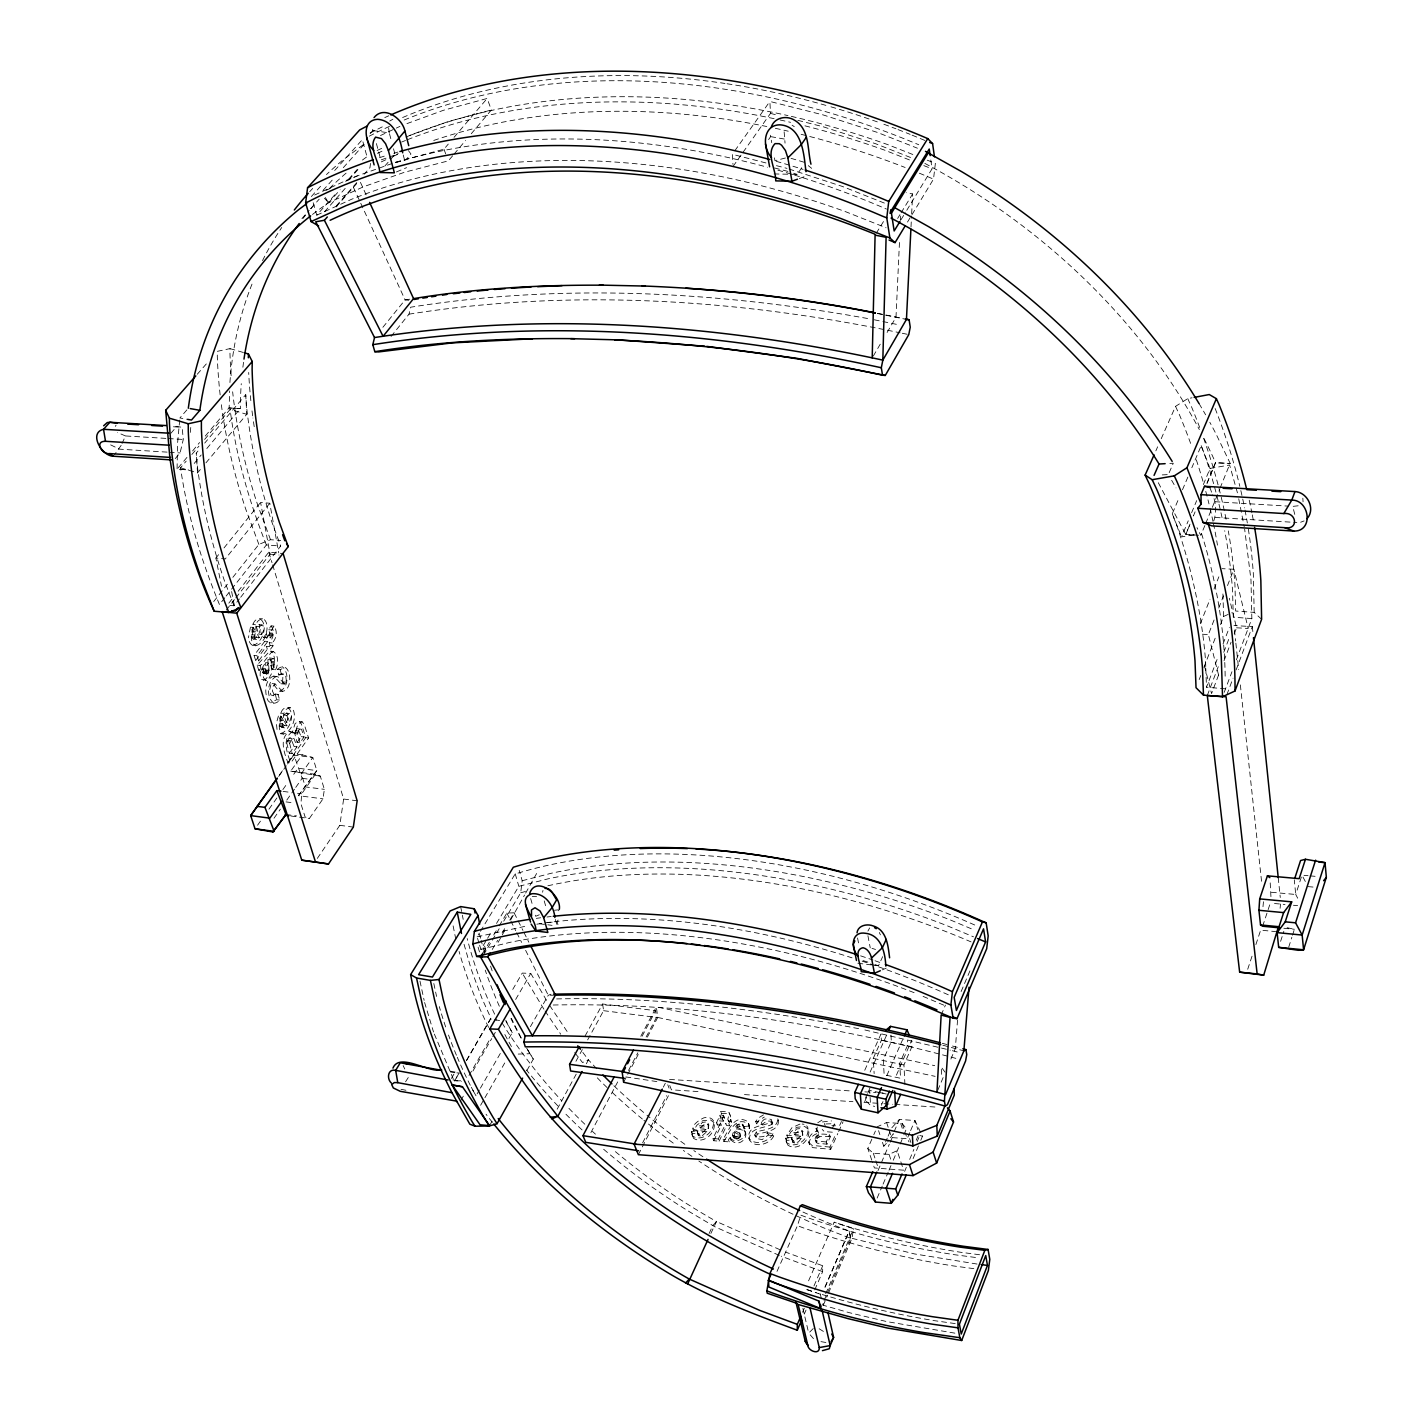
<?xml version="1.0" encoding="UTF-8"?>
<svg xmlns="http://www.w3.org/2000/svg" width="1423" height="1423" viewBox="0 0 1423 1423"><rect width="100%" height="100%" fill="white"/><g stroke="black" fill="none" stroke-linecap="round" stroke-linejoin="round"><path stroke-width="0.75" stroke-dasharray="5 3.75" d="M220.156 394.936A694.886 533.714 29.4 0 1 217.292 356.284L217.328 351.339L230.01 348.617L229.975 353.704A683.36 525.745 29.4 0 0 231.415 379.105M730.977 1139.787C740.422 1150.94 755.88 1129.257 736.563 1129.115L735.744 1126.909L737.061 1124.793L740.903 1123.868L742.931 1124.544L744.176 1128.777L749.476 1128.279L747.769 1121.591C734.001 1113.48 728.683 1130.627 723.062 1139.307L723.898 1141.495L729.234 1141.886L730.977 1139.787L730.159 1137.582L728.416 1139.698L723.062 1139.307M749.476 1128.279L748.711 1123.441M814.774 1289.843L822.636 1271.664L822.725 1265.759L785.674 1252.133M799.993 1124.045L791.971 1127.674L786.83 1135.198L800.598 1136.194L801.38 1138.4L798.356 1141.975L794.603 1143.043L792.736 1142.171L791.597 1137.706L785.727 1138.204L787.862 1145.124C798.819 1152.79 814.668 1136.461 806.699 1125.806M791.597 1137.706L792.736 1142.171M286.752 742.948L289.296 753.247L292.177 753.603L296.962 746.897L294.099 738.662L289.1 738.075L286.752 742.948L289.634 743.304L292.177 753.603M263.735 673.702L266.172 670.535L265.567 662.638L268.502 662.958L269.089 670.873L266.652 674.022L262.561 672.368L262.864 666.818L265.567 662.638M206.815 448.53L240.362 408.579L229.139 407.974L229.637 390.951M899.461 242.461L895.992 317.293L886.262 333.907M900.492 220.458L900.688 216.047M911.005 226.951L911.556 215.94M911.663 213.752L912.641 193.937L906.149 192.674M256.567 639.55L252.511 638.749L251.782 637.433L252.707 631.51L250.466 627.116L253.419 627.436L255.66 631.83L254.504 636.437L255.464 639.069L259.466 637.54C254.272 631.563 253.668 618.454 263.824 619.165C267.453 622.029 267.435 627.436 266.652 631.599C266.777 639.888 253.756 652.908 249.078 641.026M284.28 727.953L279.637 725.961L280.527 720.18L278.392 716.036L281.292 716.374L283.426 720.518L282.305 725.054L283.23 727.544L287.072 725.855C282.039 720.002 281.629 707.64 291.306 707.8C294.276 709.917 294.525 714.15 294.33 717.494C294.223 725.001 285.614 740.067 277.752 731.422M697.217 1130.947L698.302 1135.341L701.913 1135.999L706.857 1131.641L706.021 1129.453C684.001 1133.153 694.566 1122.071 703.834 1117.855C707.782 1116.681 713.297 1117.766 713.955 1122.605C716.641 1132.993 702.998 1144.768 693.463 1138.258L691.489 1131.445L697.217 1130.947L698.302 1135.341M784.144 131.841L785.034 143.136M273.963 626.102L271.686 630.033L272.344 635.298L270.566 637.824L267.649 637.504L269.836 633.911L268.751 629.731L271.028 625.782L273.963 626.102C277.77 631.278 276.613 638.553 272.167 642.965L273.038 645.811L270.245 649.528L267.328 649.208L266.439 646.344L269.356 646.665L270.245 649.528M315.408 774.272L301.676 793.821L300.947 803.853L305.127 817.051L309.378 818.456L322.968 798.854L324.373 789.338L320.317 776.158L315.408 774.272L290.719 771.141L302.334 754.83L312.793 757.463L316.831 770.59L298.421 795.67L322.968 798.854M957.554 1020.042L955.331 1048.555L949.479 1062.447M295.13 733.112L292.249 732.756L295.023 723.773L297.905 721.461L302.121 721.799L304.237 724.414L308.578 737.986L290.754 762.959L287.891 762.603C284.351 753.176 278.695 738.252 289.545 731.404L295.13 733.112L297.905 724.111L302.121 721.799M179.689 420.087L177.537 443.531L177.075 469.003L188.619 470.07M190.291 432.432L190.878 426.242M294.774 733.663L296.856 728.647L301.498 729.27L304.06 737.007L299.951 742.753L297.087 742.397L294.774 733.663L297.638 734.019L299.951 742.753M297.638 734.019L298.955 729.839L301.036 728.772M1262.984 906.718L1263.606 900.314M1270.935 896.615L1270.045 879.734M1280.095 908.301L1280.522 904.032M907.483 222.077L933.506 179.138L935.373 163.378L927.191 160.159M266.652 674.022L265.425 668.454L268.502 662.958M503.706 921.197L520.693 892.826L522.188 880.73L519.199 870.325M370.514 163.414L369.98 167.594L364.11 174.264M317.311 858.407L339.812 825.322L343.637 799.032L272.647 564.824M265.994 680.781L263.451 677.633L263.362 669.255L260.427 668.917L260.124 675.498L261.601 679.483L267.684 680.425L271.686 673.399L270.815 659.881L273.252 658.475L274.408 661.606L273.518 665.946L275.528 669.788L272.611 669.45L270.583 665.608L271.491 661.286L269.445 657.871L267.898 659.543L268.289 674.964L266.528 678.362L263.077 680.443M1303.059 501.821L1302.845 498.175M954.886 1333.155L886.991 1321.647L848.855 1312.575L823.277 1305.265L823.899 1301.476M767.548 1132.779L768.349 1134.985L762.194 1139.627L756.111 1138.4L757.161 1134.095C764.916 1132.317 781.885 1130.342 777.741 1118.3C778.025 1129.471 763.866 1129.471 756.342 1131.89L754.759 1134.931L756.68 1137.137L763.671 1136.568L767.548 1132.779L772.92 1133.686L773.721 1135.91C769.807 1144.999 751.913 1149.126 748.694 1137.831C747.698 1124.472 764.578 1126.642 771.853 1121.609L771.497 1119.634L768.295 1118.62L764.347 1119.243L761.269 1122.178L755.684 1121.555L758.157 1118.122L763.493 1114.867M749.512 1140.036C748.498 1126.678 765.378 1128.83 772.653 1123.814L772.031 1120.541M828.488 1293.098L851.968 1238.312L853.569 1228.76L834.163 1222.197L807.677 1282.906M266.172 694.815C264.874 688.181 266.563 678.397 273.767 676.067L280.936 683.751L282.519 683.093L282.91 676.245L281.309 673.719L278.783 674.982L277.289 669.433C292.035 656.43 295.255 696.487 278.552 690.795L273.287 684.054L270.886 684.516L269.498 690.706L270.886 694.975L274.995 696.114L278.214 694.388L279.477 700.045C276.329 705.239 267.506 703.905 266.884 697.519M273.767 676.067L278.019 676.85L284.653 684.107L286.325 680.55L285.81 676.565L284.209 674.057L281.309 673.719M289.634 743.304L292.764 738.021M175.207 458.633L180.081 452.923L183.282 439.458L182.144 427.291L172.681 425.939M542.572 892.221L542.999 890.442M391.04 336.468L409.006 314.163L410.678 307.208C562.868 282.964 718.917 291.466 870.076 318.948M732.774 1135.305L736.652 1136.728L739.907 1133.455L734.108 1130.289L732.543 1134.469C732.134 1139.734 739.835 1140.552 740.725 1135.661L734.926 1132.495L734.108 1130.289M723.293 1121.146L722.475 1118.958L718.473 1118.674L719.309 1120.862L723.293 1121.146L724.449 1118.514L723.951 1117.286L720.412 1117.215L719.593 1115.027L720.643 1111.399L728.594 1111.968L730.568 1116.166L728.629 1121.52L731.618 1121.733L729.643 1125.789L726.655 1125.575L725.837 1123.387L728.825 1123.601L729.643 1125.789M720.412 1117.215L721.479 1113.586L720.643 1111.399M817.247 1127.034L816.749 1130.68L818.599 1133.259C813.351 1134.078 808.211 1139.165 809.634 1144.75L812.835 1147.65L830.73 1149.304L837.791 1133.544M815.094 1138.685C816.606 1132.174 824.771 1134.433 829.538 1134.576L830.303 1136.799L826.994 1144.199L817.122 1143.185L815.094 1138.685L816.375 1142.687M802.768 1135.18L801.451 1128.421L796.613 1128.973L793.749 1132.37L794.532 1134.593L802.768 1135.18L802.359 1129.435M777.011 1271.362L797.449 1225.683L800.775 1215.135L805.685 1216.985A627.027 442.482 25.6 0 0 954.459 1254.712L977.316 1257.701M1288.669 947.291L1291.853 937.277M1292.493 935.267L1294.414 929.272L1285.147 927.298M1280.611 941.332L1283.848 931.3M1301.351 877.084L1295.73 894.48L1298.79 900.261M1247.704 969.259L1252.471 954.851M1255.886 944.57L1260.653 930.162L1275.648 931.603M1262.646 926.231L1270.294 903.125M708.316 1128.457L708.814 1124.988L707.142 1121.822L702.411 1122.373L699.493 1125.7L700.329 1127.888L708.316 1128.457L707.996 1122.8M867.905 931.122L869.649 927.938M278.392 716.036L276.4 723.186L277.04 729.59M281.292 716.374C279.015 721.568 277.272 731.28 283.551 734.143M1226.875 694.691L1233.047 678.184M1236.125 669.931L1252.329 626.6L1233.954 625.569M253.419 627.436C250.946 632.861 249.416 642.751 255.82 645.9M1224.225 692.325L1231.962 671.709M1236.356 659.898L1251.849 618.578L1250.977 579.873L1244.645 529.018M250.466 627.116L248.42 637.789M1207.291 695.509L1218.266 666.711M1223.762 652.303L1229.259 637.895M1218.568 675.089L1211.542 693.588L1204.481 665.875M1224.047 660.681L1231.073 642.182M1234.203 633.947L1236.551 627.792L1229.312 598.229M1225.488 688.821L1206.473 687.238L1218.301 656.323M1223.033 643.979L1229.347 627.49M1199.18 679.589L1200.763 675.516M1203.911 667.369L1216.505 634.783M1220.454 624.608L1223.602 616.461L1222.908 593.836M1218.604 675.16L1208.376 634.587L1214.762 618.24M1218.728 608.048L1223.513 595.792M1227.498 585.582L1233.866 569.253L1222.072 568.666M1200.354 623.683L1209.995 599.243M1214.032 589.051L1218.853 576.813M275.528 669.788C278.837 664.114 278.979 649.991 269.605 651.218L257.136 665.146L258.737 670.215L261.672 670.553L263.362 669.255M272.611 669.45C275.511 663.901 275.724 655.398 270.708 651.129M1213.801 520.818C1216.487 512.654 1216.274 502.746 1212.556 494.759M1204.872 525.567L1200.745 535.386L1196.992 527.648M1205.69 523.539L1219.724 489.227M1220.08 488.107L1230.148 463.258L1215.847 433.553A550.274 409.628 31.1 0 0 1209.817 422.293M1193.559 534.941L1181.552 536.898L1188.258 520.8M1191.62 512.742L1196.654 500.647M1203.36 484.549L1210.066 468.434L1201.19 445.666L1191.834 467.722M1194.324 535.048L1185.75 534.603L1189.984 524.162M1195.089 511.853L1193.399 515.962L1195.124 512.049M1207.024 483.144L1215.527 462.635A533.234 397.337 31.1 0 0 1203.413 437.341M1198.593 535.244L1185.733 534.408L1190.002 524.358M1207.042 483.34L1215.527 462.635L1230.148 463.453L1215.544 462.831M913.104 1158.607L919.916 1142.367M920.77 1140.339L922.478 1136.265L914.918 1120.488L899.389 1119.439L891.581 1128.048M916.199 1140.25L919.632 1132.121M937.775 1090.267L944.463 1074.365M904.637 1171.396L906.309 1167.394M909.671 1159.407L913.868 1149.428M917.23 1141.442L918.902 1137.457M801.38 1138.4L787.613 1137.422L790.939 1131.819L796.702 1127.301L804.795 1126.536L808.335 1129.222M909.777 1132.619L907.198 1138.685L909.066 1141.922M910.631 1130.591L914.918 1120.488L917.942 1129.844M1205.743 666.498L1205.53 660.29A698.906 498.335 34.1 0 0 1177.283 526.919L1172.267 513.81L1179.08 497.783M1182.477 489.761L1188.436 475.744M877.137 1198.077L882.224 1186.124M883.078 1184.132L888.165 1172.196M889.019 1170.204L892.399 1162.235M893.253 1160.243L903.427 1136.354M903.89 1134.771L906.415 1128.83L902.253 1123.583L886.6 1122.516L877.262 1126.785L873.811 1134.665M823.277 1305.265L827.635 1295.126M961.112 991.564L970.45 969.686M824.949 1287.121L849.104 1231.002L850.705 1238.437L825.287 1228.511A507.246 347.23 24.1 0 1 698.835 1161.043M825.109 1287.157L849.264 1231.02M893.324 1133.562L887.667 1141.922M894.195 1131.534L899.389 1119.439L902.431 1128.777M878.009 1170.578L889.286 1144.305M890.158 1142.295L893.626 1134.22M825.696 1293.738L853.569 1228.76M820.626 1308.591L823.045 1302.561M824.059 1300.569L850.545 1238.419M882.456 1142.349L883.754 1146.244L887.24 1138.151M888.112 1136.123L889.837 1132.085M941.154 1015.061L945.423 1005.136M802.572 1312.237L804.333 1308.199M813.974 1285.965L822.725 1265.759M804.28 1314.087L806.023 1310.049M1169.19 472.667L1173.281 463.204L1167.18 463.56M871.765 1160.154L867.799 1148.468L872.957 1136.639M904.921 1084.486L903.943 1064.955L911.912 1046.705L911.609 1040.409L895.654 1076.909M881.335 1105.28L882.989 1101.527M886.796 1075.646L902.573 1039.768M867.425 1093.682L864.793 1099.605L870.591 1105.511L874.718 1106.4M868.297 1091.726L870.04 1087.777M864.686 1101.687L867.994 1094.18M1155.867 450.842L1157.646 446.804M1161.221 438.711L1175.54 406.355L1187.743 398.618L1192.047 397.8M870.111 1072.088L886.956 1034.325M864.739 1070.274L880.997 1033.97L881.371 1040.249L873.242 1058.41L874.149 1073.582M838.681 1131.57L843.092 1121.715M826.994 1144.199L826.212 1141.975L829.538 1134.576M832.313 1128.403L834.465 1123.636L823.348 1124.045M830.73 1149.304L829.965 1147.08L836.137 1133.277M839.677 1125.397L841.438 1121.466M706.857 1131.641L693.499 1130.68L696.932 1125.166L702.695 1120.719L710.593 1119.972L713.955 1122.605M857.873 963.246L878.471 965.79L882.651 956.683M121.151 445.381L114.445 454.791M122.022 443.496L125.491 435.954L166.171 438.409M709.081 1233.51L712.852 1225.577L716.516 1221.539L781.618 1250.443M710.877 1233.439L716.516 1221.539A479.355 320.691 24.6 0 1 612.744 1149.393M302.334 754.83L294.525 753.87L287.553 764.009M734.926 1132.495L733.592 1137.511M718.473 1118.674L716.498 1122.729L720.483 1123.014L712.905 1138.56L713.741 1140.748L719.113 1141.157L718.277 1138.951L725.837 1123.387M728.629 1121.52L727.811 1119.332L729.43 1112.857M719.113 1141.157L726.655 1125.575M728.825 1123.601L730.799 1119.527L727.811 1119.332M713.741 1140.748L721.319 1125.202L717.317 1124.917L719.309 1120.862M722.475 1118.958L723.613 1115.525L719.593 1115.027M638.358 1154.693L668.419 1095.71M642.609 1142.918L666.693 1095.692M663.314 1087.154L665.324 1083.223M642.111 1036.246L655.612 1010.704L602.623 1003.998L584.497 1037.065M628.504 1070.47L637.824 1052.789M646.113 1037.065L656.483 1017.427L655.612 1010.704M623.594 1082.245L626.707 1076.357M627.739 1074.383L639.105 1052.807M647.376 1037.1L657.728 1017.463L656.359 1006.861L934.715 1065.649M640.795 1036.3L656.359 1006.861M590.901 1132.583L617.689 1081.925M586.329 1063.764L588.446 1059.868L581.758 1051.046M557.158 1109.193L576.19 1074.187M575.941 1061.273L582.327 1049.605M587.646 1039.875L603.601 1010.686L602.623 1003.998M498.121 942.346L501.305 936.672M502.355 934.769L506.588 927.191M510.821 919.632L524.589 895.014M525.638 893.128L537.289 872.299M489.565 1125.664L492.536 1120.381M526.901 1070.523L533.305 1059.121L530.103 1053.714L515.962 1054.141M530.423 1026.659L548.264 995.3L551.003 994.232M480.618 1105.28L483.838 1099.605M484.923 1097.72L506.463 1059.922M472.774 1090.125L476.011 1095.817L479.302 1090.071M480.405 1088.168L502.355 1049.889M508.936 1038.399L512.227 1032.671L507.691 1024.133A630.247 425.157 21.8 0 1 505.77 1020.184M515.66 999.462L530.743 973.385L522.241 973.101L511.426 991.706M460.821 1100.477L464.147 1094.714M557.941 924.648L557.105 921.695L559.026 918.404M469.003 1075.503L490.846 1037.634M472.898 1071.074L491.718 1038.577M492.82 1036.673L496.147 1030.928M873.295 356.07L880.855 343.139M451.376 1078.492L454.737 1072.746L460.945 1073.102M458.775 1073.636L454.382 1081.16L458.811 1073.742M466.477 1060.437L490.864 1018.05L481.988 998.501L471.191 969.276L463.987 944.072M466.513 1060.562L490.65 1018.993L496.68 1019.989M286.29 722.493L288.229 718.295L288.193 714.542L286.628 713.048L283.96 715.058L286.29 722.493L289.171 722.831L291.324 716.605L290.452 713.777L286.628 713.048M483.322 955.224L499.171 928.757M492.233 949.479L497.712 940.318M502.088 932.99L505.361 927.494M509.736 920.147L514.112 912.819L522.97 930.464M479.64 945.21L480.903 949.39L486.488 940.105M487.609 938.255L492.056 930.838M496.52 923.42L518.826 886.316L548.033 878.845A552.533 330.634 24.2 0 1 947.291 925.804L973.51 936.832M482.717 953.321L489.299 942.346M493.692 935.018L498.086 927.707M499.188 925.875L506.855 913.068L514.112 912.819M479 943.111L477.096 936.832L479.338 933.132M480.458 931.282L515.233 873.811L517.972 873.117A540.669 325.814 24.3 0 1 977.886 926.409M901.044 219.676L905.651 212.152M906.789 210.266L932.047 168.839L930.482 157.846M830.303 1136.799C825.553 1136.301 815.93 1134.593 815.948 1141.904M897.646 218.448L899.941 214.677M901.097 212.792L912.641 193.937M772.831 1122.747L771.053 1121.164L766.961 1120.915L762.07 1124.383L756.485 1123.743L758.957 1120.31L764.293 1117.073M261.654 634.551L263.646 630.318L262.97 625.266L259.039 624.501L256.265 626.44L258.701 634.231L261.654 634.551L259.217 626.76L261.992 624.822M876.248 233.247L884.394 220.085M258.701 634.231L260.943 627.934L259.039 624.501M736.563 1129.115L737.879 1126.998L741.721 1126.073L743.749 1126.749L744.176 1128.777M405.573 1081.765L409.593 1075.45M800.598 1136.194L795.67 1140.623L792.682 1140.552L791.579 1139.005M794.532 1134.593L799.121 1130.413L803.159 1131.641M706.021 1129.453L701.077 1133.811L697.466 1133.153M774.023 173.944L797.218 174.406L802.732 166.206M700.329 1127.888L704.936 1123.779L708.814 1124.988M772.92 1133.686C768.989 1142.1 754.154 1146.333 748.694 1137.831M115.281 426.366L116.099 425.175M281.398 727.615L284.191 725.499C278.552 718.579 279.228 705.719 290.167 707.569M768.598 139.579L770.661 136.626L770.377 131.627M298.421 795.67L316.831 770.59L298.03 768.224L291.697 777.118M273.999 818.225L280.384 809.153M286.788 800.1L294.454 789.214M295.735 787.399L302.138 778.328L293.921 755.115L312.793 757.463L301.267 773.738L305.376 786.901L324.373 789.338M733.094 166.384L741.828 154.022M743.073 152.243L770.501 113.395L769.879 101.442L823.294 114.961L877.244 132.375L917.426 148.205M734.819 150.767L769.879 101.442M257.563 825.233L261.352 819.879M268.947 809.189L277.787 796.72M282.857 789.605L286.646 784.251M287.891 762.603L305.732 737.648L301.391 724.058L299.257 721.461M279.513 774.841L283.266 769.594M288.264 762.603L294.525 753.87M278.659 776.46L286.29 765.787M289.296 753.247L294.099 746.541L290.612 737.754M297.087 742.397L301.196 736.652L297.567 728.309M253.614 639.229L256.531 637.219C250.715 629.784 251.142 616.942 262.65 618.863M258.63 660.895L257.012 655.736L267.755 641.524L266.563 637.664L269.374 633.964L266.439 633.644L263.629 637.344L264.838 641.204L254.059 655.416L255.695 660.557L258.63 660.895L270.121 645.491L269.232 642.645C273.696 638.233 274.852 630.958 271.028 625.782M255.695 660.557L266.439 646.344M229.868 605.433L234.03 605.771L239.366 598.941M240.7 597.233L280.687 546.041L271.829 521.921A705.897 543.533 28.3 0 1 246.481 405.84L245.734 394.669L204.716 443.087M226.239 610.129L234.457 599.634M235.827 597.891L270.068 554.152L260.587 502.408L269.783 503.244L278.748 552.871M228.818 603.156L232.821 598.069M238.157 591.256L268.805 552.16L283.124 553.547M224.816 597.749L219.462 604.562C201.337 560.662 187.285 514.895 180.543 467.811L186.2 461.141M226.168 596.041L266.368 544.973L280.687 546.041M213.699 601.573L227.378 584.248M232.856 577.329L258.879 544.404L270.512 539.708L280.722 540.455M269.783 503.244L225.243 558.972L215.887 558.047L221.508 586.258M215.887 558.047L218.591 554.668M224.016 547.926L260.587 502.408M382.876 327.29L405.093 299.897L413.559 298.617M180.543 467.811L197.512 472.898L200.323 469.554M205.944 462.849L246.713 414.306L245.734 394.669M194.222 463.436L201.177 454.986M197.512 472.898L196.232 453.101L199.06 449.775M452.639 155.783L448.334 160.87L404.559 172.236L363.505 186.769L328.606 202.76A544.689 396.199 31.3 0 0 310.659 215.887M454.079 154.093L465.534 140.521M471.28 133.726L491.344 109.98L487.182 98.454L443.442 110.282L406.017 123.961M186.929 457.423L177.146 469.163L188.565 469.91M192.603 450.966L199.576 442.535M205.25 436.078L229.085 407.796M191.874 454.471L198.953 446.128M204.61 439.44L230.099 409.415L246.713 414.306M395.541 162.258L443.958 149.184L448.281 144.097M454.044 137.337L487.182 98.454M186.911 409.86L179.885 417.971L187.605 419.358M170.867 433.303L177.003 426.206M723.898 1141.495C729.501 1132.833 734.802 1115.668 748.569 1123.796L749.512 1125.646M384.815 166.064L388.87 161.422M390.222 159.874L394.278 155.232L398.262 153.595M197.246 374.267L208.719 361.175M336.237 205.944L356.782 182.589M336.113 206.975L356.604 183.692M313.185 202.742L316.778 215.158L337.002 192.301M348.564 179.245L357.244 169.444M328.5 202.884L340.133 189.739M348.777 179.956L360.304 166.936M324.515 211.796L346.536 186.858M301.925 218.537L309.182 210.391M310.623 208.772L314.981 203.88M323.039 190.38L334.618 177.395M343.317 167.647L365.053 143.314L343.53 159.536A549.705 408.597 31.3 0 0 326.454 174.584M311.37 196.534L323.021 183.531M334.672 170.529L362.331 139.65L367.365 158.024M370.389 133.335L372.879 130.542L372.132 125.811M883.754 1146.244L886.369 1143.363M277.289 669.433L280.189 669.753L285.151 666.996M283.96 715.058L286.859 715.413L289.509 713.385M279.477 700.045L276.578 699.707L270.832 702.891M813.476 1338.616L808.691 1333.102L813.405 1328.388M389.724 121.044L392.873 119.247M817.727 1122.8L823.846 1118.923M278.783 674.982L284.209 674.057M278.214 694.388L275.315 694.05L272.078 695.776M282.679 691.453L275.013 683.894L272.914 686.526L272.398 691.044L274.995 696.114M258.737 670.215L260.427 668.917M257.136 665.146L260.071 665.466L262.188 663.954L271.099 652.659L273.625 651.449M292.427 731.742C281.576 738.608 287.233 753.514 290.754 762.959M380.492 135.523L399.916 126.398M377.095 150.5L383.89 147.352M867.799 1148.468L873.295 1153.235L889.073 1154.391L897.13 1150.638L903.605 1170.186L874.398 1167.945L872.424 1162.093M377.433 153.328L383.463 150.518M314.625 195.022L351.748 177.875L393.531 162.987M325.92 190.415L331.826 187.694M345.576 181.326L357.386 175.883M316.778 215.158L351.463 199.327A679.073 479.444 29.1 0 1 845.582 211.689L886.067 227.769M1223.602 616.461L1231.642 612.833M882.278 969.881L886.191 968.156M396.412 171.952L406.604 167.647M539.299 914.776L535.706 916.287L534.586 912.356M1300.64 522.241L1304.108 520.925M822.423 1121.947L831.548 1120.933M799.317 178.533L806.681 175.812M409.771 135.47L448.245 121.542L491.344 109.98M394.278 155.232L380.848 159.981L376.295 143.154M818.599 1133.259L817.816 1131.036C811.644 1131.836 806.272 1138.791 809.634 1144.75M395.736 162.542L405.822 159.91L410.945 153.986L408.419 150.607M785.443 157.989L774.966 160.728L773.881 154.698M522.188 880.73L551.359 873.242A551.501 330.865 24.2 0 1 949.959 919.792L974.097 929.948M477.096 936.832L528.378 925.608M480.903 949.39L510.483 942.239A564.237 327.77 24.4 0 1 917.212 993.894M279.78 691.133C288.691 687.754 289.243 672.261 282.252 666.676M1298.167 505.788L1292.724 506.392L1294.788 514.468M276.685 676.405C267.008 680.194 265.799 697.199 273.75 703.229M280.669 733.788C289.723 730.675 296.375 713.119 287.286 707.231M1210.066 468.434L1229.614 465.019L1237.903 494.475M536.809 924.203L545.258 922.815A552.195 323.074 24.5 0 1 852.039 957.839M409.006 314.163C571.886 288.282 739.177 299.168 900.101 332.822M721.479 1113.586L728.078 1113.533L730.248 1115.045M252.867 645.562C262.526 642.822 269.072 624.626 259.715 618.543M554.454 910.24L558.385 909.848L560.075 913.37M743.357 1126.589L748.658 1126.073M547.232 922.62L557.105 921.695M691.489 1131.445L692.325 1133.633L698.053 1133.135M785.727 1138.204L786.528 1140.41L792.398 1139.93M1162.235 474.908L1168.372 474.571M460.75 1080.804L454.133 1080.964L434.3 1033.952M555.415 995.175L548.264 995.3L525.585 950.262M556.624 998.928C646.113 996.9 735.549 1006.435 823.579 1021.927M553.209 1005.012C689.586 1002.272 825.767 1023.386 957.252 1058.748M532.255 896.615L536.578 896.65M229.139 407.974L240.362 408.579A532.327 395.701 31.4 0 1 241.27 383.676M1236.551 627.792L1248.184 628.45L1233.866 569.253M173.428 426.775L182.144 427.291M1202.346 634.231L1208.376 634.587M168.305 438.551L183.282 439.458M1215.011 501.714L1288.402 506.143M167.078 452.123L119.425 449.152L110.46 444.776M169.248 452.265L180.081 452.923M1215.171 517.438L1296.869 522.526M669.557 1079.434L851.505 1090.996M864.828 1091.85L875.91 1092.562M878.133 1092.704L884.786 1093.113M697.981 1091.548L671.425 1089.822L669.379 1084.557M744.46 1094.589L852.946 1101.669M864.01 1102.38L881.709 1103.536M883.932 1103.697L892.79 1104.266M894.996 1104.408L937.063 1107.147M831.868 1125.629L835.23 1125.878L834.465 1123.636M832.366 1132.21L824.291 1131.552L822.209 1129.417M699.493 1125.7L707.48 1126.269M793.749 1132.37L801.985 1132.957M826.212 1141.975L816.34 1140.961L815.166 1139.681M1261.614 619.307L1254.179 612.388L1235.662 611.018L1234.933 584.319A679.447 497.676 34.5 0 0 1228.298 530.904M712.905 1138.56L718.277 1138.951M829.965 1147.08L812.053 1145.426L808.833 1142.527M1251.849 618.578L1233.296 617.191L1232.549 590.474A681.03 497.748 34.4 0 0 1224.705 530.726M1304.002 875.341L1308.075 875.696M1310.103 875.874L1318.214 876.604M1308.039 886.618L1314.069 887.152M1271.362 892.257L1295.73 894.48L1294.29 879.823M1274.492 903.516L1285.005 904.477M1293.418 905.259L1297.634 905.651M1283.831 928.258L1294.414 929.272M270.068 554.152L279.139 555.023M408.775 300.271L405.093 299.897L352.762 185.879M825.891 1342.494L819.452 1341.373M252.44 624.163L255.393 624.484M256.265 626.44L259.217 626.76M268.751 629.731L271.686 630.033M269.908 632.915L272.825 633.235M252.707 631.51L255.66 631.83M269.836 633.911L272.771 634.231M269.427 634.978L272.344 635.298M251.622 634.694L254.575 635.014M251.551 636.117L254.504 636.437M263.629 637.344L266.563 637.664M256.531 637.219L259.466 637.54M251.782 637.433L254.735 637.753M264.838 641.204L267.755 641.524M269.232 642.645L272.167 642.965M270.121 645.491L273.038 645.811M254.059 655.416L257.012 655.736M269.445 657.871L273.252 658.475M267.898 659.543L270.815 659.881M271.491 661.286L274.408 661.606M271.526 662.567L274.443 662.905M271.242 663.954L274.159 664.292M270.583 665.608L273.518 665.946M262.49 668.134L265.425 668.454M262.312 669.646L265.247 669.984M266.172 670.535L269.089 670.873M262.33 671.14L265.265 671.478M265.852 671.745L268.769 672.083M262.561 672.368L268.218 673.097M263.042 673.31L267.435 673.844M283.124 681.866L286.023 682.204M282.519 683.093L285.418 683.431M280.936 683.751L284.653 684.107M272.113 683.574L275.013 683.894M280.295 713.065L283.177 713.403M280.527 720.18L283.426 720.518M279.495 723.311L282.377 723.667M279.424 724.698L282.305 725.054M284.191 725.499L287.072 725.855M279.637 725.961L282.537 726.317M296.856 728.647L299.719 728.985M295.344 730.782L298.207 731.137M294.917 732.187L297.781 732.543M301.196 736.652L304.06 737.007M305.732 737.648L308.578 737.986M289.1 738.075L291.964 738.43M287.499 740.28L290.381 740.636M287.001 741.614L289.883 741.97M294.099 746.541L296.962 746.897M539.459 923.776L545.756 924.559M547.855 924.808L552.053 925.341M320.317 776.158L290.719 771.141M302.138 778.328L309.912 779.324M603.601 1010.686L656.483 1017.427M343.637 799.032L357.155 800.793M283.07 791.419L289.278 792.22M297.549 793.287L301.676 793.821M286.023 801.896L294.561 803.017M873.242 1058.41L903.943 1064.955M979.575 1254.748L961.076 1252.329A652.374 463.916 25.6 0 1 845.137 1225.79L834.163 1222.197M285.987 814.525L296.607 815.93M290.879 816.002L309.378 818.456M339.812 825.322L353.331 827.119M977.05 1264.051L914.509 1253.93L851.968 1238.312M973.83 1268.64L953.072 1265.883A637.451 448.957 25.6 0 1 802.216 1227.48L797.449 1225.683M881.371 1040.249L911.912 1046.705M955.224 1323.603L934.306 1320.651A668.828 463.542 25.8 0 1 818.278 1293.329M372.879 130.542L389.262 132.89L391.378 140.824M289.545 731.404L292.249 732.756M625.871 1076.926L649.76 1080.502M651.93 1080.84L658.44 1081.818M125.491 435.954L117.451 432.485M802.163 1124.028L804.013 1124.312M768.349 1134.985L773.721 1135.91M494.688 1019.704L500.736 1020.753A479.355 320.691 24.6 0 0 561.765 1100.797M784.322 139.045L770.661 136.626L771.728 142.638M450.166 1071.145L456.641 1072.319M450.38 1071.946L454.737 1072.746M452.888 1079.879L461.586 1081.48M401.019 1089.342L407.423 1090.552M827.937 1022.763L860.541 1029.025M877.511 313.309L883.932 314.625M886.067 315.052L903.178 318.539M877.404 313.487L883.612 314.75M885.675 315.177L906.451 319.41M874.309 319.801L899.674 324.995M902.271 333.267L908.781 334.601M657.728 1017.463L935.142 1076.357M880.037 1092.668L869.666 1090.445L870.591 1105.511M882.118 1093.113L886.262 1094.02M864.882 1029.967L950.333 1050.174M770.501 113.395L778.915 115.53M797.858 120.332L823.081 126.736L875.519 143.687L912.605 158.309M791.046 158.327L804.475 162.347M765.965 162.951L732.329 154.289L732.97 164.374M776.478 165.673L787.008 168.376M774.574 167.967L788.271 171.489M942.239 1043.29L950.457 1045.478M952.521 1046.03L960.756 1048.217M942.862 1045.229L963.869 1050.832M952.378 1050.708L960.596 1052.895M823.419 1331.43L817.905 1327.979M230.01 348.617L244.311 352.762M919.756 1135.447L922.478 1136.265M871.997 948.358L875.536 949.461M863.085 960.596L871.232 963.14M789.054 169.035L842.274 186.413L885.533 203.542M793.643 173.25L797.218 174.406M806.894 1289.594L816.215 1292.689M807.019 1289.647L820.858 1294.396M735.744 1126.909L744.211 1130.2L745.865 1133.348M874.843 964.474L878.471 965.79M822.636 1271.664L781.263 1256.224M912.837 154.502L888.254 144.808A660.61 479.373 29.2 0 0 790.067 116.081M909.457 159.927L884.804 150.215A662.104 479.409 29.2 0 0 803.159 125.384M923.829 165.602L932.047 168.839M779.288 1255.406L714.755 1226.715L690.102 1212.147A496.129 332.52 24.5 0 1 601.289 1147.24M923.082 996.385L946.597 1006.346M792.095 125.206L794.301 126.683M808.3 165.637L811.661 168.341M817.816 1131.036L815.966 1128.457L816.749 1130.68M597.304 1077.834L600.257 1080.893A507.246 347.23 24.1 0 0 608.066 1088.506M324.373 198.188L328.606 202.76L325.298 197.495M404.772 1069.011L403.136 1065.596M574.679 1052.611L582.541 1062.536L588.446 1059.868A490.135 334.992 24.2 0 0 597.037 1068.993M945.05 1072.195L941.226 1067.019L941.652 1077.745M730.159 1137.582C734.215 1144.501 747.36 1138.702 745.047 1131.143M549.687 1005.492L568.4 1033.418M543.871 1009.174L522.241 973.101M545.08 1010.97L560.698 1034.219M526.563 1047.968L533.305 1059.121M527.595 1049.729L529.676 1053.251A621.46 419.091 21.8 0 1 527.488 1049.409M530.743 973.385L547.393 1001.845M785.905 1140.926L787.061 1142.918C796.773 1149.624 810.825 1137.617 807.553 1126.998M1158.304 482.717L1185.733 534.408M1171.645 480.28L1176.003 487.893M505.983 1021.323L512.227 1032.671M471.298 1087.243L476.011 1095.817M691.56 1134.113L692.627 1136.07C702.162 1142.562 715.822 1130.805 713.119 1120.417M1302.988 877.066L1306.012 882.794M506.855 913.068L509.825 918.938M510.804 920.894L515.731 930.678M516.727 932.634L521.654 942.435M523.949 932.439L528.858 942.239M777.741 1118.852L778.523 1120.506M1175.54 406.355L1179.703 415.391A671.478 490.615 34.4 0 1 1191.46 445.737M879.325 932.492L880.41 934.858M1187.743 398.618L1191.798 407.494A679.447 497.676 34.5 0 1 1199.891 428.021M360.446 182.357L366.849 196.392M1172.267 513.81L1181.552 536.898M667.761 1084.788L669.059 1088.133M699.262 1134.006L700.098 1136.194M698.159 1133.74L699.013 1135.928M692.663 1128.492L693.499 1130.68M234.03 605.771L224.674 581.438A725.25 545.4 28.3 0 1 197.157 464.378L196.232 453.101M728.416 1139.698L729.234 1141.886M720.483 1123.014L721.319 1125.202M716.498 1122.729L717.317 1124.917M734.304 1136.603L735.122 1138.809M733.396 1136.052L734.215 1138.258M723.613 1115.525L724.432 1117.713M723.133 1115.098L724.449 1118.514M1209.852 487.502L1211.88 492.945M443.958 149.184L446.875 156.975M737.061 1124.793L737.879 1126.998M739.675 1132.69L740.725 1135.661M739.658 1134.38L740.476 1136.586M738.946 1135.412L739.764 1137.6M737.897 1136.23L738.715 1138.418M730.799 1119.527L731.618 1121.733M736.652 1136.728L737.47 1138.934M735.371 1136.835L736.189 1139.04M1201.19 445.666L1205.975 458.597A681.03 497.748 34.4 0 1 1222.606 520.231M743.34 1125.344L744.14 1127.55M742.931 1124.544L743.749 1126.749M742.13 1124.099L742.948 1126.287M738.537 1124.045L739.355 1126.233M258.879 544.404L245.948 509.719A694.886 533.714 29.4 0 1 221.188 403.509M270.512 539.708L257.67 504.952A683.36 525.745 29.4 0 1 232.643 391.787M266.368 544.973C249.132 501.376 236.005 455.983 230.099 409.415M755.684 1121.555L756.485 1123.743M756.342 1131.89L757.161 1134.095M754.759 1134.931L755.56 1137.119M761.269 1122.178L762.07 1124.383M771.853 1121.609L772.653 1123.814M771.088 1122.605L771.889 1124.81M786.83 1135.198L787.613 1137.422M793.821 1140.819L794.603 1143.043M792.682 1140.552L793.483 1142.776M818.403 1134.611L819.168 1136.835M817.211 1135.287L817.994 1137.511M816.197 1136.248L816.98 1138.453M824.379 1123.476L825.162 1125.7M873.295 1153.235L875.198 1158.891M875.839 1160.794L878.382 1168.336M878.56 1130.662L879.859 1134.558M889.073 1154.391L890.958 1160.065M886.6 1122.516L888.468 1128.172M889.09 1130.058L891.581 1137.582L907.198 1138.685L905.348 1133.028M902.253 1123.583L904.726 1131.143M909.599 1138.596L910.88 1142.509M260.071 665.466L261.672 670.553M286.859 715.413L289.171 722.831M269.374 633.964L270.566 637.824M266.439 633.644L267.649 637.504M424.605 1002.504L433.535 1032.013M268.805 552.16L272.006 562.708M1201.563 533.643C1216.167 580.299 1224.776 629.037 1225.167 677.988M515.233 873.811L518.826 886.316M530.654 898.571L532.344 904.477M544.226 900.884L546.574 909.226M555.415 919.471L557.069 925.395M280.189 669.753L281.683 675.32M393.513 148.775L395.096 154.716M403.225 154.965L404.915 161.315M802.874 1308.36L808.691 1333.102M820.271 1293.863L821.694 1300.124M275.315 694.05L276.578 699.707M850.705 1238.437L849.104 1231.002A490.135 334.992 24.2 0 1 799.673 1210.546M419.981 981.105L424.143 1000.369M433.819 983.506L436.559 996.438M453.119 925.875L455.698 938.664M460.643 906.576L463.186 919.383M389.262 132.89L388.408 126.042M231.629 591.559L234.617 606.767M1238.739 498.797L1244.236 526.848M857.553 937.953L859.083 945.833M867.923 935.747L870.236 947.807M1234.435 629.962L1235.626 640.955M1235.858 643.143L1238.704 669.521M1240.358 684.908L1261.703 882.722M1252.329 626.6L1253.005 633.217M1278.228 877.671L1280.273 897.486M786.528 1140.41L786.706 1143.131M890.976 1035.072L891.332 1041.6L883.292 1059.726L884.145 1074.792L900.528 1078.278L899.745 1063.212L907.696 1045.016L907.483 1040.675M1205.815 668.579L1206.473 687.238M692.325 1133.633L692.414 1136.301M1254.179 612.388L1253.325 573.718A664.915 491.06 34.1 0 0 1247.704 525.123M536.311 918.369A560.288 327.717 24.5 0 1 540.704 917.764M546.966 916.999A560.288 327.717 24.5 0 1 551.163 916.519M860.613 955.847A560.288 327.717 24.5 0 1 872.957 960.027M875.02 960.756A560.288 327.717 24.5 0 1 883.256 963.673M520.693 892.826A544.867 325.956 24.2 0 1 526.812 891.065M547.873 885.782A544.867 325.956 24.2 0 1 971.055 941.884M862.178 961.165A552.195 323.074 24.5 0 1 950.457 995.78M691.916 1156.365A507.246 347.23 24.1 0 1 683.36 1150.424M673.257 1143.131A507.246 347.23 24.1 0 1 643.943 1120.328M642.36 1119.029A507.246 347.23 24.1 0 1 609.649 1090M702.891 1156.721A490.135 334.992 24.2 0 1 693.801 1150.567M684.837 1144.288A490.135 334.992 24.2 0 1 646.967 1115.205M643.658 1112.448A490.135 334.992 24.2 0 1 613.455 1085.358M582.078 1129.933A496.129 332.52 24.5 0 1 563.793 1112.057M557.923 1105.973A496.129 332.52 24.5 0 1 526.403 1069.9M595.454 1134.167A479.355 320.691 24.6 0 1 592.395 1131.356M584.835 1124.223A479.355 320.691 24.6 0 1 567.368 1106.738M492.465 1122.409A506.481 331.434 24.7 0 1 486.043 1114.262M488.623 1027.37A616.71 414.022 22.4 0 1 459.078 951.453M521.174 1037.812A621.46 419.091 21.8 0 1 511.408 1018.334M492.145 970.877A621.46 419.091 21.8 0 1 490.17 964.883M485.937 950.902A621.46 419.091 21.8 0 1 484.282 944.89M511.444 1046.563A606.714 408.134 22.3 0 1 503.191 1031.39M494.635 1014.172A606.714 408.134 22.3 0 1 467.206 938.54M521.103 1038.221A628.895 425.228 21.8 0 1 510.91 1018.548M484.62 952.449A628.895 425.228 21.8 0 1 481.116 940.283M480.565 938.255A628.895 425.228 21.8 0 1 479.515 934.2M499.348 1006.257A630.247 425.157 21.8 0 1 485.225 970.13M479.48 951.934A630.247 425.157 21.8 0 1 477.754 945.85M470.284 1085.269A645.508 423.929 22.1 0 1 457.281 1057.253M456.427 1055.243A645.508 423.929 22.1 0 1 448.512 1035.037M445.666 1026.944A645.508 423.929 22.1 0 1 439.316 1006.612M924.843 163.396A533.234 397.337 31.1 0 1 1199.358 429.604M1199.073 403.616A550.274 409.628 31.1 0 1 1205.619 414.805M1249.216 500.202A676.067 498.406 34.1 0 1 1251.884 512.796M1252.293 514.877A676.067 498.406 34.1 0 1 1253.859 523.219M1196.316 459.842A671.478 490.615 34.4 0 1 1203.449 482.984M1205.779 491.38A671.478 490.615 34.4 0 1 1208.999 503.902M1210.048 508.278A671.478 490.615 34.4 0 1 1212.983 521.352M1213.445 523.522A671.478 490.615 34.4 0 1 1217.465 545.151M1215.153 408.526A664.915 491.06 34.1 0 1 1239.824 486.346M1240.838 490.579A664.915 491.06 34.1 0 1 1244.574 507.904M1245 510.074A664.915 491.06 34.1 0 1 1247.348 522.97M1203.627 438.266A679.447 497.676 34.5 0 1 1220.187 493.052M1221.236 497.285A679.447 497.676 34.5 0 1 1226.324 520.444M254.219 426.687A704.189 543.337 28.3 0 1 252.938 418.024M252.654 415.854A704.189 543.337 28.3 0 1 251.551 407.174M250.839 400.663A704.189 543.337 28.3 0 1 248.687 372.452M229.921 382.52A549.705 408.597 31.3 0 1 252.138 283.782M262.508 260.622A549.705 408.597 31.3 0 1 281.736 227.484M309.716 191.678A549.705 408.597 31.3 0 1 312.686 188.441M242.888 367.241A532.327 395.701 31.4 0 1 243.991 359.094M302.974 218.484A532.327 395.701 31.4 0 1 305.554 215.193M310.872 208.683A532.327 395.701 31.4 0 1 319.214 199.149M329.549 188.387A532.327 395.701 31.4 0 1 347.034 172.343M362.438 160.052A532.327 395.701 31.4 0 1 367.792 156.121M395.843 162.347A665.768 473.521 29.5 0 1 767.388 167.22M777.901 170.155A665.768 473.521 29.5 0 1 886.493 209.074M379.496 157.686A675.676 480.512 29.5 0 1 385.758 155.694M393.78 153.257A675.676 480.512 29.5 0 1 397.835 152.101M776.14 161.297A675.676 480.512 29.5 0 1 803.106 169.408M384.779 117.593A658.333 480.28 29.6 0 1 388.746 115.797M381.328 161.902A652.837 472.525 29.2 0 1 391.005 157.366M392.961 156.477A652.837 472.525 29.2 0 1 398.885 153.862M433.73 140.45A652.837 472.525 29.2 0 1 766.784 126.522M775.357 128.319A652.837 472.525 29.2 0 1 788.235 131.201M801.131 134.313A652.837 472.525 29.2 0 1 807.588 135.95M809.74 136.501A652.837 472.525 29.2 0 1 905.135 167.487M919.365 173.197A652.837 472.525 29.2 0 1 933.506 179.138M406 137.035A660.61 479.373 29.2 0 1 787.986 115.601M370.016 133.122A647.536 473.254 29.6 0 1 385.064 125.526M402.602 117.54A647.536 473.254 29.6 0 1 724.947 83.441M727.064 83.761A647.536 473.254 29.6 0 1 826.852 105.658M830.943 106.832A647.536 473.254 29.6 0 1 877.778 122.058M883.861 124.246A647.536 473.254 29.6 0 1 895.992 128.799M898.02 129.582A647.536 473.254 29.6 0 1 910.097 134.349M912.107 135.167A647.536 473.254 29.6 0 1 926.142 141.002M369.251 136.181A649.013 473.308 29.6 0 1 392.25 125.135M404.15 120.03A649.013 473.308 29.6 0 1 918.76 144.737M401.588 142.069A662.104 479.409 29.2 0 1 405.484 140.486M407.44 139.703A662.104 479.409 29.2 0 1 777.919 119.496M780.106 119.977A662.104 479.409 29.2 0 1 790.583 122.342"/><path stroke-width="1.5" d="M244.311 352.762L248.402 353.953L252.245 361.495L201.39 420.852L201.39 428.697A715.431 537.538 28.3 0 0 231.469 583.145L240.825 607.55L228.801 612.477L214.197 611.232C191.856 562.868 177.608 510.839 169.906 458.153L165.691 410.286L195.805 375.903M493.763 1124.028A506.481 331.434 24.7 0 0 662.406 1269.387C704.403 1295.57 751.059 1313.091 797.271 1330.238L797.307 1324.368L800.811 1316.275M248.349 357.778L248.402 353.953M252.245 361.495L252.12 369.286A695.989 535.688 28.3 0 0 279.388 522.419L288.229 546.592L236.734 613.206L315.515 862.071L328.482 863.974L353.331 827.119L357.155 800.793L283.124 553.547M872.21 357.92L875.092 235.133L886.102 237.303L882.829 360.126L881.317 367.757L882.527 375.227L885.284 375.423L908.781 334.601L910.24 327.165L909.101 319.748L905.313 318.983M532.487 338.781L452.14 342.89L378.625 351.926L374.818 351.677L372.808 344.668L374.534 337.553C543.301 311.37 716.481 324.142 882.829 360.126L906.451 319.41L910.898 229.156M936.939 1092.241L941.154 1015.061L950.066 1017.409L944.41 1101.153L945.281 1106.116L947.398 1104.746L965.594 1060.971L966.751 1054.55L965.915 1049.587L962.802 1048.769M1279.597 927.849L1262.646 926.231L1260.529 924.95L1258.928 910.293L1259.693 898.891L1267.413 875.839L1299.181 878.667L1305.46 859.279L1325.026 862.64L1326.343 877.315L1303.593 949.799L1298.292 950.297L1278.672 947.362L1277.125 932.634L1283.635 912.605L1291.693 901.844L1259.693 898.891M482.717 953.321L480.529 956.985L525.176 1035.891C667.262 1033.632 808.922 1056.773 945.584 1094.589L963.869 1050.832L969.027 987.224M1278.21 927.547L1263.713 975.146L1239.646 972.158L1207.291 695.509L1226.092 696.754L1257.149 973.955L1263.713 975.146M953.125 1018.174L950.884 1005.029L952.432 991.706L982.457 921.926L986.139 922.78L988.185 935.872L986.69 948.75L957.021 1018.637L953.125 1018.174L913.833 1001.525A565.536 327.432 24.4 0 0 506.286 949.337L476.669 956.452L472.827 943.894L474.375 931.407L513.329 867.23A548.389 330.545 24.3 0 1 982.457 921.926M905.224 225.812L895.049 242.622L889.891 237.979L886.778 217.861L888.735 201.461L927.76 138.6L932.599 143.616L934.449 156.797M318.627 225.937L311.086 221.579L305.643 202.92L307.564 187.765L359.663 129.955A658.333 480.28 29.6 0 1 367.241 126.007M797.378 1303.521L767.228 1293.222L766.855 1290.857L769.968 1273.478L800.366 1205.832L802.323 1204.658L809.74 1207.451A650.934 463.916 25.6 0 0 963.46 1246.263L988.078 1249.465L989.785 1259.337L988.362 1270.579L961.699 1340.502L887.045 1327.961L848.446 1318.73L798.143 1304.482L807.855 1345.571C808.317 1350.996 819.79 1355.23 819.257 1347.581L810.132 1308.448M392.961 1068.139C399.401 1051.704 430.511 1074.08 441.539 1069.562M529.641 893.484C535.848 874.86 561.765 894.889 559.328 909.386M945.281 1106.116C808.709 1068.406 667.227 1045.158 525.283 1046.83L523.842 1042.063L525.176 1035.891M890.033 213.397L890.869 209.697M857.02 932.759C857.98 925.324 867.105 923.527 873.082 925.911C886.867 929.895 888.077 946.01 889.606 957.821M1278.672 947.362L1303.593 949.799L1302.152 935.053L1295.57 922.815L1315.599 860.168M1318.908 862.107L1325.026 862.64L1302.152 935.053L1277.125 932.634L1285.236 921.837L1291.693 901.844M1294.912 877.902L1300.569 860.524L1305.46 859.279M687.54 1284.204L708.049 1239.38M1154.071 454.898L1145.124 475.104L1149.464 484.3A689.426 491.166 34.1 0 1 1195 660.752L1196.032 687.718L1203.467 695.118L1222.535 696.736L1235.004 690.991L1261.614 619.307L1260.849 580.62A676.067 498.406 34.1 0 0 1254.588 527.382M1307.025 518.666C1315.813 509.078 1307.506 492.198 1294.983 491.575L1291.782 500.078L1283.813 513.543L1197.792 508.278L1203.093 522.526L1211.756 525.87L1293.703 531.064C1313.803 531.722 1309.871 499.953 1291.782 500.078L1200.994 494.67L1201.119 504.098L1197.792 508.278M987.455 1265.421L961.236 1334.045L959.404 1324.19L985.748 1255.548L987.455 1265.421L981.212 1264.602M961.699 1340.502L959.849 1337.709L957.999 1327.837L957.946 1320.277L984.841 1250.337L988.078 1249.465M662.3 1089.111L634.089 1144.128L638.358 1154.693L913.032 1175.611L936.636 1163.089L953.535 1122L950.102 1111.025L947.416 1107.805M634.089 1144.128L909.439 1164.637L933.114 1152.079L950.102 1111.025M633.52 1050.032L622.1 1071.626L623.594 1082.245L912.908 1145.942L937.259 1136.123L936.814 1125.38L944.961 1105.813M1200.994 494.67L1204.481 486.292L1294.983 491.575M937.259 1136.123L954.299 1095.016L954.068 1088.577M872.797 1171.68L866.358 1186.604L868.475 1192.794L875.447 1202.061L891.207 1203.324L897.771 1195.16L906.291 1174.864M897.771 1195.16L895.69 1188.952L902.022 1173.939M892.879 1199.34L891.207 1203.324L886.138 1188.312L892.523 1173.281M1145.124 475.104L1152.168 479.711L1174.277 475.851L1186.942 467.758L1216.38 398.671L1209.248 394.545L1194.182 397.391M985.605 941.919L956.398 1010.49L954.175 997.345L983.542 928.828L985.605 941.919L977.548 938.54M876.781 1172.09L870.342 1187.084L875.447 1202.061M797.271 1330.238L801.647 1320.153M880.926 1107.752L887.116 1109.086L895.494 1106.294L900.634 1094.394M858.407 1084.379L854.796 1092.455L855.205 1098.734L861.36 1109.175L878.044 1112.804L886.28 1105.511L892.808 1090.498M886.28 1105.511L885.924 1099.214L889.464 1091.103M881.531 1087.599L877.137 1097.578L878.044 1112.804M904.334 1035.784L906.967 1029.807L890.513 1026.374L885.764 1030.181M1154.071 475.371L1159.051 464.023L1165.152 463.667M863.921 1085.998L860.364 1093.949L861.36 1109.175M888.735 1030.359L890.513 1026.374M768.456 1280.095L819.079 1301.191L820.626 1308.591L768.882 1287.015L768.456 1280.095L770.946 1274.563M886.191 939.465L882.367 947.754L871.516 958.035L874.434 973.296L880.321 970.735M854.832 940.923L853.266 944.232L856.468 960.489M625.497 1067.677L623.416 1071.608L569.574 1064.315L570.623 1071.003L624.359 1078.332M627.579 1063.746L629.642 1059.815M771.319 126.985C774.432 117.469 786.634 115.085 794.496 120.19C809.812 129.084 807.25 149.468 810.968 164.179M638.589 1150.78L585.742 1142.331L582.968 1135.661L613.989 1077.229M557.745 1116.45L582.114 1071.537M569.574 1064.315L579.161 1046.794M457.085 1101.9L452.016 1092.704L397.764 1082.654L394.313 1082.565L391.681 1084.557L393.335 1087.972L400.219 1091.299L456.712 1101.153L469.839 1124.17L475.015 1126.216L489.37 1125.984L497.054 1123.69L522.632 1078.118M891.349 213.308L928.276 152.937M530.832 946.153L555.415 995.175L532.415 1035.819L487.858 956.807L490.046 953.143M773.418 1269.031A500.576 334.174 24.4 0 1 557.816 1116.308L537.218 1089.68L516.745 1059.815L498.406 1029.274L510.27 1008.782M769.914 1274.136A518.061 346.394 24.3 0 1 570.018 1137.439C537.254 1106.222 512.76 1067.588 489.779 1028.9L506.019 1000.992M899.905 221.561L894.16 230.971L891.083 210.889L929.237 149.041L930.18 155.641M497.054 1123.69L493.319 1117.784A636.757 417.846 22.1 0 1 443.087 998.91L439.013 979.486L478.003 915.487L474.233 908.781L460.643 906.576L450.095 910.969L410.624 974.613C418.22 1015.844 432.912 1055.475 452.016 1092.704M457.228 912.125L418.593 974.684L432.45 977.05L470.835 914.331L457.228 912.125L461.497 933.47M806.361 137.177L801.309 144.595L787.862 157.846L791.953 181.237L797.467 179.209M277.005 778.345L250.679 815.61L255.037 828.791L272.914 831.975L285.987 814.525L276.862 790.619L264.945 807.375L274.159 831.37L255.037 828.791M272.914 831.975L285.987 814.525M281.754 801.345L269.854 818.172L250.679 815.61L277.378 778.239M103.648 425.779L107.223 422.578L109.838 422.275L166.171 425.566M238.192 607.603L235.471 611.107L231.789 610.716M603.227 285.205C539.797 284.813 476.207 288.353 413.559 298.617L383.089 336.308L324.408 220.28L327.326 216.954M1323.603 880.712L1326.343 877.315M388.408 150.625L385.58 143.723L381.524 138.618L375.583 137.142C367.774 147.476 379.443 161.582 379.799 172.503L394.367 172.823L388.408 150.625L404.897 131.023C402.442 118.5 383.997 104.911 374.036 117.611M531.117 924.078L535.777 930.962L547.873 932.474L543.675 917.693L552.088 907.625L556.66 899.798C553.422 895.814 551.715 887.739 545.027 888.379M310.659 215.887A544.689 396.199 31.3 0 0 199.86 410.322L191.482 420.052L187.605 419.358M685.584 1283.048L689.248 1279.046L759.633 1310.352L797.307 1324.368M306.781 203.596L298.439 209.839A562.459 409.113 31.1 0 0 188.316 408.241M831.068 1341.676L833.611 1337.424L827.955 1312.557M963.869 1050.832L965.915 1049.587M305.643 202.92L308.898 201.426A667.654 473.503 29.5 0 1 882.171 216.047L886.778 217.861M311.086 221.579L345.825 205.766A680.977 479.409 29.1 0 1 841.153 218.626L889.891 237.979M551.857 1118.905L557.816 1116.308L550.327 1117.34M622.1 1071.626L912.392 1135.216L936.814 1125.38M472.827 943.894L475.602 943.218A553.476 322.754 24.5 0 1 947.167 1003.446L950.884 1005.029M165.691 410.286L169.39 418.184L188.263 423.769L201.39 420.852M819.257 1347.581L830.178 1345.589L833.611 1337.424L831.708 1334.027M324.408 220.28L315.71 221.775L374.534 337.553M414.022 299.47L418.398 298.794M422.773 298.136L427.167 297.478M431.543 296.802L435.918 296.144M442.482 295.148L446.858 294.472M372.808 344.668C541.665 318.254 714.969 331.328 881.317 367.757M374.818 351.677C440.881 341.2 507.886 337.963 574.696 338.674M453.35 293.743L459.86 293.013M464.183 292.515L470.693 291.786M477.185 291.057L487.964 289.99M410.624 974.613L416.548 978.01L430.404 980.394L439.013 979.486M494.368 289.492L505.058 288.673M511.462 288.175L531.028 286.984M405.768 1063.586L409.201 1063.657M822.441 1350.64L829.289 1348.755L830.178 1345.589L822.103 1310.37M537.681 286.699L562.067 285.649M169.373 445.221L105.498 441.308C93.954 440.97 102.082 455.022 109.909 453.599L170.529 457.423M480.529 956.985L487.858 956.807M1203.093 522.526L1284.72 527.666C1299.021 530.228 1296.673 511.853 1283.813 513.543M553.6 994.197C683.947 991.031 814.169 1010.223 940.176 1042.739M555.415 995.175C685.388 992.792 815.148 1012.251 940.781 1044.678M523.842 1042.063C666 1039.697 807.748 1063.052 944.41 1101.153M599.385 285.08L645.402 286.076M791.953 181.237L775.713 180.881C776.211 169.479 765.414 153.506 775.073 143.616L779.306 143.687L781.547 145.164L785.478 150.553L787.862 157.846M570.73 338.656L617.991 339.884L704.634 346.198M489.779 1028.9L498.406 1029.274M642.218 285.952C720.483 288.905 798.57 297.532 875.376 312.882M614.7 339.901C704.776 344.046 794.496 355.714 882.527 375.227M127.696 424.09L138.582 424.73M151.656 425.495L162.542 426.135M1223.14 488.285L1232.016 488.801M1247.526 489.708L1256.384 490.241M1271.895 491.148L1280.771 491.664M168.697 433.179L103.541 429.301C88.315 432.788 101.673 455.947 113.2 456.214L171.809 459.931M895.69 1188.952L866.358 1186.604M685.85 288.175C749.441 292.658 812.835 300.555 875.341 313.078M1258.928 910.293L1283.635 912.605M1285.236 921.837L1295.57 922.815M1260.529 924.95L1278.992 926.711M1239.646 972.158L1257.149 973.955M236.734 613.206L222.166 611.659L301.765 860.168L328.482 863.974M706.751 346.376L796.631 358.276L885.284 375.423M476.669 956.452L482.184 957.128M874.434 973.296L861.235 971.66C861.662 965.594 852.502 949.87 863.049 947.718C867.781 948.767 870.52 953.606 871.516 958.035M906.451 319.41L909.101 319.748M117.38 423.236L109.838 422.275L103.541 429.301L105.498 441.308M276.862 790.619L281.007 791.152M984.841 1250.337L960.098 1247.135A643.267 457.263 25.6 0 1 807.962 1208.696L800.366 1205.832M257.012 806.325L264.945 807.375M284.707 815.183L288.816 815.735M301.765 860.168L315.515 862.071M957.946 1320.277L932.741 1316.737A659.774 456.872 25.8 0 1 777.723 1276.431L769.968 1273.478M957.999 1327.837L932.883 1324.279A669.717 463.507 25.8 0 1 775.891 1283.333L768.295 1280.433M959.849 1337.709L923.794 1332.568A644.939 441.806 25.7 0 1 771.871 1292.778L766.855 1290.857M582.968 1135.661L635.885 1144.092M452.176 1084.931L462.404 1086.71L489.565 1125.664L480.067 1124.793L452.212 1085.055L462.439 1086.816M190.237 408.597L199.86 410.322M441.664 1070.345L400.272 1062.785L395.665 1070.363L397.764 1082.654M448.067 1080.004L395.665 1070.363C387.732 1068.388 386.54 1078.901 391.361 1083.081M885.924 1099.214L854.796 1092.455M1204.481 486.292L1209.852 487.502M1284.72 527.666L1293.703 531.064M929.628 142.442L932.599 143.616M986.139 922.78L982.528 921.268A539.655 326.027 24.3 0 0 696.06 848.997M925.466 151.372L961.45 171.543A550.274 409.628 31.1 0 1 1199.073 403.616M894.587 207.598L928.65 226.684A563.063 410.18 31 0 1 1172.196 461.426M874.487 927.583L876.248 928.721M1267.413 875.839L1269.832 877.653M109.909 453.599L113.2 456.214M807.695 1344.966L805.205 1341.213L795.919 1302.045M950.849 1118.763L953.535 1122M577.756 1045.763L580.424 1049.285M475.015 1126.216L472.561 1122.391A623.363 406.64 22.6 0 1 422.578 1005.83L416.548 978.01M489.37 1125.984L485.688 1120.203A646.309 423.858 22.1 0 1 434.531 999.782L430.404 980.394M805.205 1341.213L807.855 1345.571M286.521 543.675L288.229 546.592M402.673 152.848C400.539 138.992 394.242 120.528 377.682 119.319C361.211 120.012 364.715 142.478 373.787 150.376M554.863 917.497C553.867 905.633 544.991 892.737 531.935 893.715C514.361 900.012 537.485 919.418 535.777 930.962M1152.168 479.711L1156.437 488.747A700.916 498.37 34.1 0 1 1202.488 668.152L1203.467 695.118M1174.277 475.851L1177.088 481.881A686.046 491.931 33.7 0 1 1221.308 657.675L1222.535 696.736M1186.942 467.758L1201.119 504.098M369.606 202.404L413.559 298.617M1216.38 398.671L1218.995 404.452A676.067 498.406 34.1 0 1 1246.761 489.69M805.952 171.649C803.888 154.911 802.625 126.451 779.946 124.815C762.853 124.833 761.945 147.565 771.533 157.562M906.967 1029.807L909.279 1035.108M858.247 956.398C850.26 948.554 851.363 930.855 865.344 933.275C881.299 934.947 885.231 952.948 885.817 966.11M214.197 611.232L200.483 576.102A705.844 527.773 29.3 0 1 169.444 423.307L169.39 418.184M228.801 612.477L219.391 588.126A727.438 545.578 28.3 0 1 188.298 431.489L188.263 423.769M543.675 917.693L540.064 910.987L534.995 907.749L531.455 909.937L531.544 916.199M282.608 534.728L284.813 540.758M909.439 1164.637L913.032 1175.611M933.114 1152.079L936.636 1163.089M1208.109 523.735C1225.488 577.72 1235.413 634.213 1235.004 690.991M525.461 904.388L530.548 922.104M366.654 137.515L374.124 164.89M404.897 131.023L408.739 145.644M818.919 1301.156L820.626 1308.591M474.233 908.781L475.069 913.068M478.003 915.487L479.676 924.114M765.503 144.008L769.612 166.811M1253.467 637.611L1278.228 877.671M886.76 1102.629L887.116 1109.086M894.676 1091.103L895.494 1106.294M912.392 1135.216L912.908 1145.942M474.375 931.407A560.288 327.717 24.5 0 1 529.783 919.329M553.28 916.287A560.288 327.717 24.5 0 1 856.486 954.495M885.302 964.403A560.288 327.717 24.5 0 1 952.432 991.706M488.391 955.42A556.606 323.074 24.4 0 1 686.953 943.556M691.258 944.018A556.606 323.074 24.4 0 1 699.903 945.014M704.243 945.548A556.606 323.074 24.4 0 1 728.291 948.999M732.703 949.71A556.606 323.074 24.4 0 1 779.786 958.906M790.459 961.379A556.606 323.074 24.4 0 1 796.88 962.944M801.149 964.011A556.606 323.074 24.4 0 1 818.314 968.512M822.601 969.703A556.606 323.074 24.4 0 1 869.987 984.307M876.106 986.406A556.606 323.074 24.4 0 1 894.462 992.969M904.637 996.794A556.606 323.074 24.4 0 1 910.738 999.159M914.793 1000.743A556.606 323.074 24.4 0 1 936.992 1009.85M953.019 1016.84A556.606 323.074 24.4 0 1 957.021 1018.637M614.22 850.154A539.655 326.027 24.3 0 1 618.685 849.798M640.243 848.553A539.655 326.027 24.3 0 1 687.434 848.606M799.673 1210.546A490.135 334.992 24.2 0 1 706.573 1159.14M611.926 1083.881A490.135 334.992 24.2 0 1 602.925 1074.988M689.248 1279.046A489.334 319.606 24.7 0 1 498.192 1118.549M505.165 1004.567A621.46 419.091 21.8 0 1 497.143 984.787M503.493 1002.664A628.895 425.228 21.8 0 1 500.024 994.695M891.065 218.093A545.632 397.871 31 0 1 1159.051 464.023M294.312 210.017A549.705 408.597 31.3 0 1 308.24 193.297M243.991 359.094A532.327 395.701 31.4 0 1 299.204 223.5M307.564 187.765A675.676 480.512 29.5 0 1 373.288 159.732M399.881 151.514A675.676 480.512 29.5 0 1 769.718 159.501M805.169 170.066A675.676 480.512 29.5 0 1 888.735 201.461M330.118 220.28A669.877 472.543 29.1 0 1 875.02 234.226M889.055 240.042A669.877 472.543 29.1 0 1 895.049 242.622M390.756 114.925A658.333 480.28 29.6 0 1 927.76 138.6"/></g></svg>
